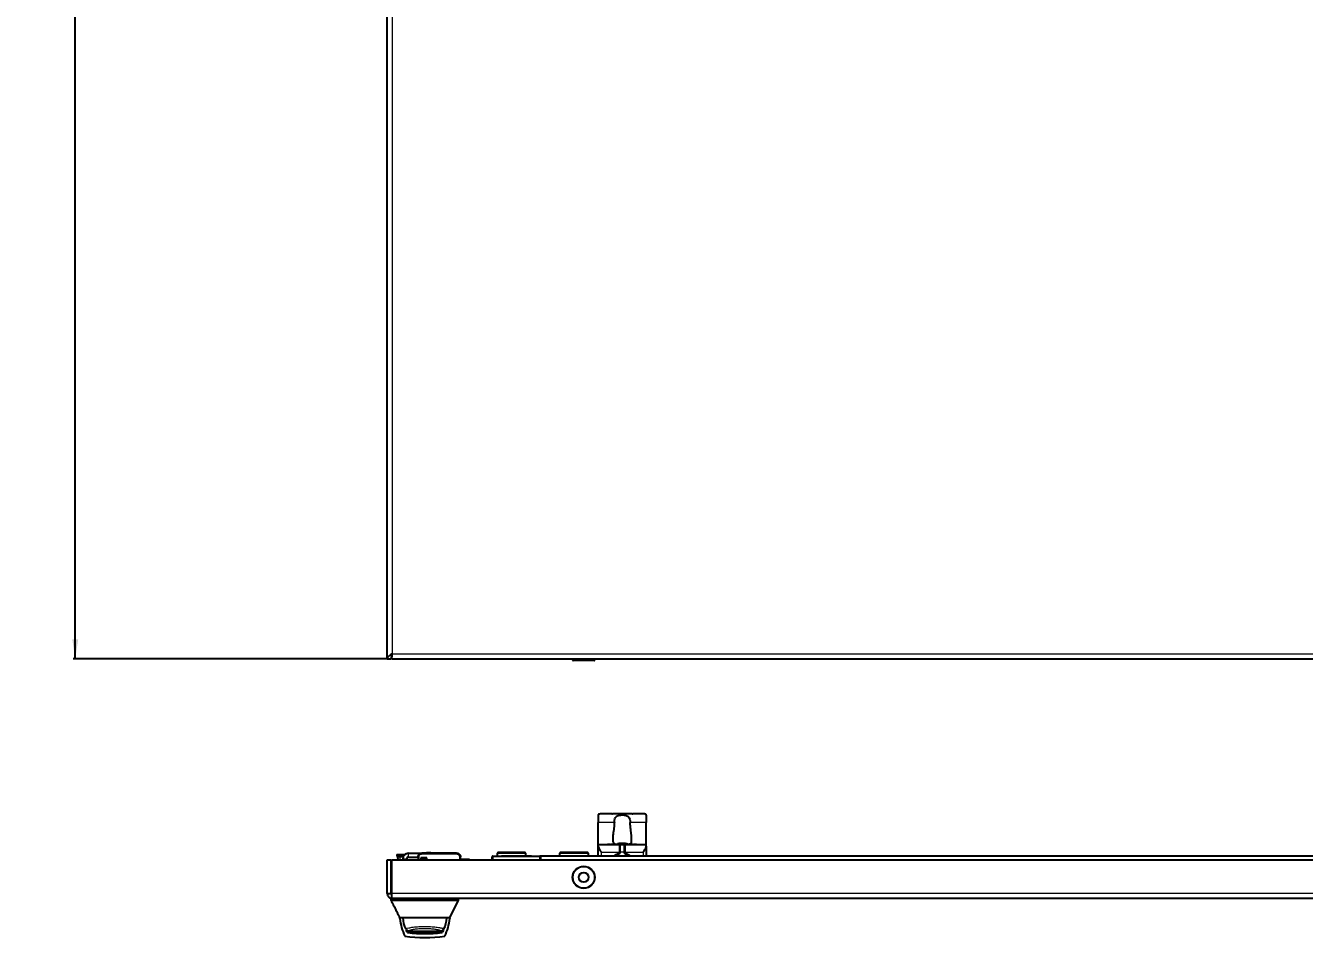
# Model space of a CAD drawing. Header units: millimetres. Extents: x -794 to 1944, y -422 to 1043.
# Drawn here: x -794 to -130, y -422 to 52 of the extents above; entities that cross this region are included whole.
import ezdxf

# ---------------------------------------------------------------- set-up
doc = ezdxf.new("R2010")
doc.units = ezdxf.units.MM
doc.layers.add('FORMAT', color=7, linetype='Continuous')
doc.styles.add('SLDTEXTSTYLE0', font='TXT', dxfattribs={"width": 0.75})
doc.dimstyles.new('SLDDIMSTYLE0', dxfattribs={"dimtxt": 20, "dimasz": 10, "dimexe": 0, "dimexo": 0.0625, "dimgap": 5, "dimtad": 2, "dimdec": 1, "dimrnd": 1e-09, "dimzin": 12, "dimdsep": 46, "dimtxsty": 'SLDTEXTSTYLE0', "dimsah": 1, "dimcen": 0.09, "dimadec": 0, "dimazin": 3, "dimtfac": 1, "dimtofl": 0, "dimtmove": 0, "dimatfit": 3, "dimfxl": 0, "dimfrac": 2, "dimtolj": 1, "dimtzin": 12, "dimarcsym": 0})

# ---------------------------------------------------------------- blocks, each defined once
blk = doc.blocks.new('_D_1')
at = {"layer": 'FORMAT'}
for p, q in [((-606.6, 878.03), (-769.6, 878.03)), ((-768.6, -276.97), (-768.6, 878.03)), ((-606.6, -276.97), (-769.6, -276.97))]:
    blk.add_line(p, q, dxfattribs=at)
for points in [[(-768.6, 878.03), (-770.13, 868.03), (-767.06, 868.03)], [(-768.6, -276.97), (-767.06, -266.97), (-770.13, -266.97)]]:
    blk.add_solid(points, dxfattribs=at)
at = {"layer": 'FORMAT', "insert": (-794.38, 270.97), "char_height": 20, "attachment_point": 1, "rotation": 90, "style": 'SLDTEXTSTYLE0'}
blk.add_mtext('1155', dxfattribs=at)

msp = doc.modelspace()

# ---------------------------------------------------------------- linework, layer by layer
at = {"color": 7, "linetype": 'Continuous', "lineweight": 25}
for p, q in [((-606.59, -276.97), (-606.59, 878.03)), ((-606.59, -276.97), (-604.59, -276.97)), ((-604.29, -276.97), (-604.29, -275.29)), ((-604.29, -276.97), (385.11, -276.97)), ((-510.34, -276.97), (-510.34, -277.72)), ((-501.58, -277.97), (-510.09, -277.97)), ((-499.09, -277.97), (-501.58, -277.97)), ((-498.84, -277.72), (-498.84, -276.97)), ((-497.09, -358.12), (-497.09, -361.96)), ((-490.07, -357.56), (-495.59, -357.56)), ((-489.18, -357.51), (-489.71, -357.52)), ((-479.99, -357.46), (-489.18, -357.46)), ((-479.48, -357.52), (-479.99, -357.51)), ((-473.59, -357.56), (-479.11, -357.56)), ((-472.09, -358.12), (-472.09, -361.96)), ((-497.09, -373.46), (-497.09, -361.96)), ((-472.09, -373.46), (-472.09, -361.96)), ((-489.44, -369.24), (-489.44, -371.83)), ((-479.74, -371.83), (-479.74, -369.24)), ((-595.59, -377.96), (-589.09, -377.96)), ((-570.59, -377.86), (-588.59, -377.86)), ((-549.09, -377.46), (-549.59, -377.96)), ((-549.59, -377.96), (-549.59, -379.46)), ((-534.59, -377.96), (-549.59, -377.96)), ((-549.09, -377.46), (-535.09, -377.46)), ((-534.59, -377.96), (-535.09, -377.46)), ((-534.59, -379.26), (-534.59, -377.96)), ((-516.59, -377.46), (-517.09, -377.96)), ((-517.09, -377.96), (-517.09, -379.46)), ((-502.09, -377.96), (-517.09, -377.96)), ((-516.59, -377.46), (-502.59, -377.46)), ((-502.09, -377.96), (-502.59, -377.46)), ((-502.09, -379.46), (-502.09, -377.96)), ((-497.09, -374.34), (-497.09, -373.46)), ((-497.09, -373.46), (-483.59, -373.46)), ((-497.09, -379.46), (-497.09, -374.34)), ((-492.21, -373.36), (-492.21, -373.46)), ((-492.07, -373.36), (-492.07, -373.46)), ((-491.95, -373.36), (-491.95, -373.46)), ((-491.14, -373.36), (-491.95, -373.36)), ((-491.14, -373.36), (-491.14, -373.46)), ((-490.99, -373.36), (-490.99, -373.46)), ((-490.87, -373.36), (-490.87, -373.46)), ((-490.54, -373.36), (-490.54, -373.46)), ((-490.35, -373.36), (-490.35, -373.46)), ((-489.82, -373.36), (-489.82, -373.46)), ((-489.34, -373.36), (-489.34, -373.46)), ((-489.17, -373.36), (-489.17, -373.46)), ((-488.71, -373.36), (-488.71, -373.46)), ((-488.57, -373.36), (-488.57, -373.46)), ((-488.45, -373.36), (-488.45, -373.46)), ((-488.14, -373.36), (-488.14, -373.46)), ((-486.86, -373.36), (-487.98, -373.36)), ((-486.86, -373.36), (-486.86, -373.46)), ((-486.72, -373.36), (-486.72, -373.46)), ((-486.53, -373.36), (-486.53, -373.46)), ((-486.52, -373.36), (-486.52, -373.46)), ((-485.93, -373.36), (-486.52, -373.36)), ((-485.93, -373.36), (-485.93, -373.46)), ((-485.66, -373.14), (-485.69, -372.9)), ((-485.62, -373.14), (-485.65, -372.83)), ((-485.63, -372.99), (-485.63, -372.9)), ((-485.03, -373.36), (-485.61, -373.36)), ((-485.59, -377.46), (-485.59, -373.46)), ((-485.59, -373.46), (-483.59, -373.46)), ((-485.59, -377.46), (-485.59, -377.49)), ((-485.03, -373.36), (-485.03, -373.46)), ((-485.02, -373.36), (-485.02, -373.46)), ((-485.02, -373.36), (-484.84, -373.36)), ((-484.84, -373.36), (-484.84, -373.46)), ((-484.84, -373.36), (-484.84, -373.36)), ((-484.82, -373.36), (-484.82, -373.46)), ((-484.81, -372.87), (-484.81, -372.83)), ((-484.67, -373.36), (-484.67, -373.46)), ((-483.87, -373.36), (-484.67, -373.36)), ((-483.87, -373.36), (-483.87, -373.46)), ((-483.73, -373.36), (-483.73, -373.46)), ((-483.61, -373.36), (-483.61, -373.46)), ((-483.59, -373.46), (-483.59, -377.46)), ((-483.59, -377.49), (-483.59, -377.46)), ((-483.54, -372.91), (-483.53, -372.83)), ((-483.51, -373.39), (-483.21, -373.38)), ((-483.18, -373.02), (-483.17, -372.9)), ((-483.18, -373.36), (-483.18, -373.46)), ((-483.09, -373.46), (-472.09, -373.46)), ((-483.06, -373.36), (-483.06, -373.46)), ((-482.69, -373.36), (-482.69, -373.46)), ((-482.43, -373.36), (-482.43, -373.46)), ((-482.31, -373.36), (-482.31, -373.46)), ((-482.17, -373.36), (-482.17, -373.46)), ((-482.05, -373.36), (-482.05, -373.46)), ((-481.62, -373.36), (-481.62, -373.46)), ((-481.59, -373.36), (-481.62, -373.36)), ((-481.58, -373.36), (-481.58, -373.46)), ((-481.55, -373.36), (-481.55, -373.46)), ((-481.39, -373.36), (-481.39, -373.46)), ((-481.04, -373.36), (-481.04, -373.46)), ((-480.55, -373.36), (-480.55, -373.46)), ((-480.35, -373.36), (-480.35, -373.46)), ((-480.01, -373.36), (-480.01, -373.46)), ((-479.85, -373.36), (-479.85, -373.46)), ((-478.79, -373.36), (-479.85, -373.36)), ((-478.79, -373.36), (-478.79, -373.46)), ((-478.48, -373.36), (-478.48, -373.46)), ((-478.31, -373.36), (-478.31, -373.46)), ((-477.94, -373.36), (-477.94, -373.46)), ((-477.18, -373.36), (-477.94, -373.36)), ((-477.18, -373.36), (-477.18, -373.46)), ((-472.09, -374.34), (-472.09, -373.46)), ((-472.09, -374.34), (-472.09, -379.46)), ((-606.59, -381.46), (-604.59, -381.46)), ((-606.59, -398.86), (-606.59, -381.46)), ((-604.59, -398.86), (-604.59, -381.46)), ((-604.29, -398.86), (-604.29, -381.46)), ((-604.29, -381.46), (385.11, -381.46)), ((-601.59, -378.56), (-599.59, -378.56)), ((-601.59, -378.56), (-601.59, -379.46)), ((-599.59, -379.86), (-601.19, -379.86)), ((-601, -381.46), (-601.09, -379.86)), ((-599.59, -378.56), (-597.39, -378.56)), ((-598.38, -379.86), (-599.59, -379.86)), ((-598.59, -381.46), (-598.59, -380.96)), ((-596.59, -381.46), (-596.59, -380.96)), ((-595.59, -379.96), (-590.59, -379.96)), ((-590.59, -379.86), (-590.59, -381.46)), ((-589.19, -380.41), (-589.19, -381.46)), ((-585.99, -380.41), (-589.19, -380.41)), ((-589.19, -381.16), (-585.99, -381.16)), ((-585.99, -381.46), (-585.99, -380.41)), ((-568.59, -381.46), (-568.59, -379.86)), ((-564.19, -381.26), (-568.59, -381.26)), ((-552.09, -381.46), (-552.09, -379.76)), ((-551.79, -379.46), (-527.39, -379.46)), ((-547.23, -379.26), (-547.23, -379.46)), ((-543.42, -379.26), (-543.42, -379.46)), ((-543.42, -379.26), (-542.63, -379.26)), ((-542.63, -379.26), (-542.63, -379.46)), ((-542.63, -379.26), (-540.75, -379.26)), ((-541.29, -379.26), (-541.29, -379.23)), ((-540.75, -379.26), (-540.75, -379.46)), ((-540.75, -379.26), (-539.7, -379.26)), ((-539.7, -379.26), (-539.7, -379.46)), ((-539.7, -379.26), (-538.3, -379.26)), ((-538.13, -379.23), (-538.13, -379.46)), ((-538.04, -379.26), (-538.04, -379.46)), ((-538.04, -379.26), (-536.69, -379.26)), ((-536.69, -379.26), (-536.69, -379.46)), ((-536.69, -379.26), (-534.7, -379.26)), ((-534.7, -379.26), (-534.7, -379.46)), ((-534.7, -379.26), (-531.74, -379.26)), ((-531.74, -379.26), (-531.74, -379.46)), ((307.91, -379.46), (-527.09, -379.46)), ((-527.09, -379.46), (-527.09, -379.76)), ((-527.09, -379.76), (-527.09, -380.41)), ((-527.09, -380.41), (-527.09, -381.46)), ((-606.59, -398.86), (-604.59, -398.86)), ((-604.59, -402.46), (-604.59, -401.46)), ((-603.99, -401.46), (-604.59, -401.46)), ((384.81, -401.46), (-603.99, -401.46)), ((-575.09, -402.46), (-599.09, -402.46)), ((-574.09, -411.46), (-569.56, -402.4)), ((-569.59, -402.46), (-569.59, -401.46)), ((-597.69, -411.46), (-600.09, -411.46)), ((-600.05, -411.46), (-600.05, -411.67)), ((-576.49, -411.46), (-597.69, -411.46)), ((-574.09, -411.46), (-576.49, -411.46)), ((-574.13, -411.67), (-574.13, -411.46)), ((-592.92, -418.44), (-581.33, -418.44)), ((-592.92, -418.44), (-592.77, -418.44))]:
    msp.add_line(p, q, dxfattribs=at)
at = {"color": 8, "linetype": 'Continuous', "lineweight": 18}
for p, q in [((-603.99, 223.04), (-603.99, -274.37)), ((-603.99, -274.37), (384.81, -274.37)), ((-510.34, -277.72), (-501.45, -277.72)), ((-501.45, -277.72), (-498.84, -277.72)), ((-488.68, -361.96), (-497.09, -361.96)), ((-472.09, -361.96), (-480.5, -361.96)), ((-595.59, -379.96), (-595.59, -377.96)), ((-588.59, -378.36), (-570.59, -378.36)), ((-495.59, -377.46), (-486.09, -377.46)), ((-495.59, -377.46), (-495.59, -379.46)), ((-487.98, -373.36), (-487.98, -373.46)), ((-486.45, -377.97), (-486.32, -378.45)), ((-486.09, -377.46), (-486.09, -373.46)), ((-486.09, -377.49), (-486.09, -377.46)), ((-486.09, -377.46), (-485.59, -377.46)), ((-486.09, -377.49), (-485.59, -377.49)), ((-483.59, -377.46), (-485.59, -377.46)), ((-483.59, -377.46), (-483.09, -377.46)), ((-483.59, -377.49), (-483.09, -377.49)), ((-483.09, -373.46), (-483.09, -377.46)), ((-483.09, -377.46), (-483.09, -377.49)), ((-483.09, -377.46), (-473.59, -377.46)), ((-482.87, -378.45), (-482.73, -377.97)), ((-473.59, -379.46), (-473.59, -377.46)), ((-601.59, -379.46), (-599.59, -379.46)), ((-600.09, -379.86), (-600, -381.46)), ((-599.59, -378.56), (-599.59, -379.46)), ((-599.59, -379.86), (-599.59, -379.46)), ((-599.59, -379.46), (-598.19, -379.46)), ((-596.59, -380.96), (-598.59, -380.96)), ((-590.09, -381.46), (-590.09, -379.86)), ((-585.99, -380.61), (-589.19, -380.61)), ((-569.09, -379.86), (-569.09, -381.46)), ((-564.19, -381.46), (-564.19, -381.26)), ((-551.79, -379.76), (-552.09, -379.76)), ((-551.79, -379.46), (-551.79, -379.76)), ((-551.79, -379.76), (-551.79, -381.46)), ((-527.39, -379.76), (-551.79, -379.76)), ((-546, -379.26), (-546, -379.46)), ((-527.39, -379.46), (-527.39, -379.76)), ((-527.39, -381.46), (-527.39, -379.76)), ((-527.09, -379.76), (-527.39, -379.76)), ((385.11, -398.86), (-604.29, -398.86)), ((-599.09, -402.46), (-599.09, -401.46)), ((-575.09, -402.46), (-575.09, -401.46))]:
    msp.add_line(p, q, dxfattribs=at)
at = {"color": 7, "linetype": 'Continuous', "lineweight": 25, "flags": 128}
for points in [[(-596.21, -418.89), (-596.57, -418), (-596.67, -417.72)], [(-577.4, -417.4), (-577.62, -418), (-577.97, -418.89)]]:
    msp.add_lwpolyline(points, dxfattribs=at)
at = {"color": 7, "linetype": 'Continuous', "lineweight": 25}
for radius in [5.75, 2.5]:
    msp.add_circle((-504.59, -390.46), radius, dxfattribs=at)
at = {"color": 8, "linetype": 'Continuous', "lineweight": 18}
msp.add_circle((-504.59, -390.46), 5.5, dxfattribs=at)
at = {"color": 7, "linetype": 'Continuous', "lineweight": 25}
for centre, radius, start, end in [((-510.09, -277.72), 0.25, 180, 270), ((-499.09, -277.72), 0.25, 270, 0), ((-595.59, -380.96), 3, 90, 180), ((-484.59, -384.46), 6.25, 106.01339, 126.8699), ((-484.59, -380.76), 8, 98.41771, 108.44436), ((-484.56, -377.1), 4.34, 104.99458, 114.66368), ((-485.91, -378.67), 5.54, 85.14071, 94.85929), ((-486.59, -377.49), 1, 286.01339, 0), ((-485.56, -372.93), 0.133, 135.20997, 169.83797), ((-484.53, -380.86), 8.03, 91.99978, 97.83609), ((-484.18, -374.51), 1.85, 119.67191, 132.73716), ((-484.11, -379.33), 6.5, 92.24647, 98.7173), ((-485.07, -379.28), 6.45, 85.77538, 87.76397), ((-484.65, -380.86), 8.03, 82.16391, 88.00022), ((-482.59, -377.49), 1, 180, 253.98661), ((-484.74, -377.17), 4.43, 65.15746, 74.45727), ((-483.66, -374.46), 1.64, 72.5824, 85.536), ((-484.59, -380.76), 8, 70.1778, 81.58229), ((-484.58, -379.79), 7.03, 70.80686, 78.43412), ((-482.57, -375.49), 2.36, 82.549, 97.451), ((-484.59, -384.46), 6.25, 53.1301, 73.98661), ((-601.19, -379.46), 0.4, 180, 270), ((-595.59, -380.96), 1, 90, 180), ((-564.19, -381.86), 0.6, 41.81031, 90), ((-551.79, -379.76), 0.3, 90, 180), ((-527.39, -379.76), 0.3, 0, 90), ((-587.09, -411.46), 11.4, 180, 210.87421), ((-587.09, -411.46), 11.4, 329.05608, 0), ((-608.03, -411.67), 7.98, 358.26695, 359.99994), ((-573.2, -409.1), 27, 185.96099, 206.16954), ((-600.98, -409.1), 27, 333.83046, 354.03918), ((-566.15, -411.67), 7.98, 180, 181.7325), ((-587.09, -339.67), 82, 262.75342, 277.24658), ((-595.75, -418.69), 0.5, 203.04365, 263.74905), ((-587.09, -339.67), 80, 263.74905, 276.25095), ((-578.44, -418.69), 0.5, 276.25095, 336.95635)]:
    msp.add_arc(centre, radius, start, end, dxfattribs=at)
at = {"color": 8, "linetype": 'Continuous', "lineweight": 18}
for centre, radius, start, end in [((-484.59, -384.46), 6.75, 106.01339, 132.20545), ((-486.59, -377.49), 0.5, 286.01339, 0), ((-482.59, -377.49), 0.5, 180, 253.98661), ((-484.59, -384.46), 6.75, 47.79455, 73.98661)]:
    msp.add_arc(centre, radius, start, end, dxfattribs=at)
at = {"color": 7, "linetype": 'Continuous', "lineweight": 25}
for points, knots in [([(-603.99, -274.37), (-604.33, -274.59), (-604.67, -274.81), (-605.3, -275.24), (-605.59, -275.46), (-606.07, -275.89), (-606.26, -276.11), (-606.52, -276.54), (-606.59, -276.76), (-606.59, -276.97)], [0, 0, 0, 0, 0.25, 0.25, 0.5, 0.5, 0.75, 0.75, 1, 1, 1, 1]), ([(-603.99, -274.37), (-604.15, -274.81), (-604.3, -275.24), (-604.53, -276.11), (-604.59, -276.54), (-604.59, -276.97)], [0, 0, 0, 0, 0.5, 0.5, 1, 1, 1, 1]), ([(-604.29, -276.97), (-604.27, -276.97), (-604.24, -276.91), (-604.19, -276.65), (-604.17, -276.45), (-604.12, -275.97), (-604.09, -275.68), (-604.04, -275.05), (-604.02, -274.71), (-603.99, -274.37)], [0, 0, 0, 0, 0.25, 0.25, 0.5, 0.5, 0.75, 0.75, 1, 1, 1, 1]), ([(-604.29, -274.97), (-604.24, -274.97), (-604.19, -274.91), (-604.09, -274.69), (-604.04, -274.53), (-603.99, -274.37)], [0, 0, 0, 0, 0.5, 0.5, 1, 1, 1, 1]), ([(-495.59, -357.56), (-495.76, -357.57), (-496.09, -357.57), (-496.54, -357.64), (-496.88, -357.75), (-497.06, -357.92), (-497.08, -358.07), (-497.09, -358.12)], [0, 0, 0, 0, 0.2129, 0.425707, 0.640613, 0.853382, 1, 1, 1, 1]), ([(-490.07, -357.56), (-489.97, -357.55), (-489.84, -357.54), (-489.73, -357.52), (-489.71, -357.52)], [0, 0, 0, 0, 0.789403, 1, 1, 1, 1]), ([(-488.68, -361.96), (-488.66, -361.55), (-488.62, -360.72), (-488.26, -359.62), (-487.61, -358.82), (-486.68, -358.33), (-485.53, -358.08), (-484.21, -358.04), (-482.86, -358.2), (-481.73, -358.68), (-481, -359.48), (-480.62, -360.51), (-480.51, -361.37), (-480.5, -361.86), (-480.5, -361.96)], [0, 0, 0, 0, 0.0885051, 0.1771377, 0.2628581, 0.3446937, 0.4304853, 0.5251934, 0.6256454, 0.7239113, 0.8124944, 0.894483, 0.9789968, 1, 1, 1, 1]), ([(-479.48, -357.52), (-479.46, -357.52), (-479.35, -357.54), (-479.22, -357.55), (-479.11, -357.56)], [0, 0, 0, 0, 0.161974, 1, 1, 1, 1]), ([(-472.09, -358.12), (-472.11, -358.04), (-472.14, -357.88), (-472.37, -357.72), (-472.73, -357.62), (-473.16, -357.57), (-473.46, -357.57), (-473.59, -357.56)], [0, 0, 0, 0, 0.2056827, 0.4113459, 0.6186494, 0.8323389, 1, 1, 1, 1]), ([(-488.68, -361.96), (-488.74, -362.96), (-488.85, -365.1), (-489.36, -367.54), (-489.42, -368.85), (-489.44, -369.24)], [0, 0, 0, 0, 0.378823, 0.812228, 1, 1, 1, 1]), ([(-479.74, -369.24), (-479.83, -368.33), (-480, -366.48), (-480.46, -363.88), (-480.49, -362.35), (-480.5, -361.96)], [0, 0, 0, 0, 0.417668, 0.852903, 1, 1, 1, 1]), ([(-586.21, -377.56), (-586.21, -377.56), (-586.21, -377.56), (-586.14, -377.56), (-586.01, -377.56), (-585.68, -377.56), (-585.36, -377.56), (-585.14, -377.56)], [0, 0, 0, 0, 0.124693, 0.187182, 0.249773, 0.500039, 1, 1, 1, 1]), ([(-585.14, -377.56), (-585, -377.56), (-584.77, -377.56), (-584.49, -377.56), (-584.31, -377.56), (-584.17, -377.56), (-584.05, -377.56), (-584.04, -377.56), (-584.03, -377.56)], [0, 0, 0, 0, 0.250089, 0.382495, 0.500259, 0.622163, 0.750133, 1, 1, 1, 1]), ([(-497.09, -374.34), (-497.07, -374.51), (-497.01, -374.93), (-496.54, -375.88), (-496.01, -376.77), (-495.66, -377.34), (-495.59, -377.46), (-495.59, -377.46)], [0, 0, 0, 0, 0.19414, 0.485275, 0.898779, 0.996769, 1, 1, 1, 1]), ([(-492.07, -373.36), (-492.09, -373.36), (-492.13, -373.36), (-492.19, -373.36), (-492.21, -373.36), (-492.21, -373.36), (-492.21, -373.36)], [0, 0, 0, 0, 0.280836, 0.55925, 0.779182, 1, 1, 1, 1]), ([(-491.95, -373.36), (-491.95, -373.36), (-491.95, -373.36), (-491.98, -373.36), (-492.02, -373.36), (-492.05, -373.36), (-492.07, -373.36)], [0, 0, 0, 0, 0.2808879, 0.5594825, 0.7792702, 1, 1, 1, 1]), ([(-490.99, -373.36), (-491.01, -373.36), (-491.04, -373.36), (-491.1, -373.36), (-491.13, -373.36), (-491.14, -373.36)], [0, 0, 0, 0, 0.280638, 0.560877, 1, 1, 1, 1]), ([(-490.87, -373.36), (-490.87, -373.36), (-490.87, -373.36), (-490.9, -373.36), (-490.95, -373.36), (-490.98, -373.36), (-490.99, -373.36)], [0, 0, 0, 0, 0.280941, 0.559114, 0.779089, 1, 1, 1, 1]), ([(-490.35, -373.36), (-490.41, -373.36), (-490.52, -373.36), (-490.53, -373.36), (-490.54, -373.36)], [0, 0, 0, 0, 0.559312, 1, 1, 1, 1]), ([(-489.82, -373.36), (-489.88, -373.36), (-490, -373.36), (-490.19, -373.36), (-490.29, -373.36), (-490.35, -373.36)], [0, 0, 0, 0, 0.280496, 0.560765, 1, 1, 1, 1]), ([(-489.34, -373.36), (-489.41, -373.36), (-489.53, -373.36), (-489.73, -373.36), (-489.82, -373.36)], [0, 0, 0, 0, 0.560137, 1, 1, 1, 1]), ([(-489.44, -371.83), (-489.4, -372.1), (-489.31, -372.65), (-488.53, -373.1), (-487.53, -373.31), (-486.76, -373.34), (-486.48, -373.36)], [0, 0, 0, 0, 0.289157, 0.579411, 0.847533, 1, 1, 1, 1]), ([(-489.17, -373.36), (-489.18, -373.36), (-489.19, -373.36), (-489.29, -373.36), (-489.34, -373.36)], [0, 0, 0, 0, 0.559914, 1, 1, 1, 1]), ([(-488.57, -373.36), (-488.59, -373.36), (-488.63, -373.36), (-488.69, -373.36), (-488.71, -373.36), (-488.71, -373.36), (-488.71, -373.36)], [0, 0, 0, 0, 0.2807653, 0.5591779, 0.7791749, 1, 1, 1, 1]), ([(-488.45, -373.36), (-488.45, -373.36), (-488.45, -373.36), (-488.48, -373.36), (-488.53, -373.36), (-488.56, -373.36), (-488.57, -373.36)], [0, 0, 0, 0, 0.280828, 0.559417, 0.779393, 1, 1, 1, 1]), ([(-487.98, -373.36), (-488, -373.36), (-488.04, -373.36), (-488.1, -373.36), (-488.13, -373.36), (-488.14, -373.36), (-488.14, -373.36)], [0, 0, 0, 0, 0.280951, 0.559967, 0.779431, 1, 1, 1, 1]), ([(-486.72, -373.36), (-486.73, -373.36), (-486.73, -373.36), (-486.76, -373.36), (-486.81, -373.36), (-486.84, -373.36), (-486.86, -373.36)], [0, 0, 0, 0, 0.280713, 0.558701, 0.779045, 1, 1, 1, 1]), ([(-486.52, -373.36), (-486.52, -373.36), (-486.53, -373.36), (-486.53, -373.36), (-486.53, -373.36)], [0, 0, 0, 0, 0.560081, 1, 1, 1, 1]), ([(-486.09, -373.46), (-486.09, -373.46), (-486.09, -373.46), (-486.08, -373.46), (-486.07, -373.46), (-486.03, -373.46), (-485.91, -373.46), (-485.69, -373.46), (-485.63, -373.46), (-485.59, -373.46)], [0, 0, 0, 0, 0.00167, 0.003889, 0.009531, 0.034361, 0.132751, 0.526214, 1, 1, 1, 1]), ([(-485.75, -373.36), (-485.78, -373.36), (-485.82, -373.36), (-485.89, -373.36), (-485.91, -373.36), (-485.93, -373.36)], [0, 0, 0, 0, 0.281226, 0.561522, 1, 1, 1, 1]), ([(-485.02, -373.36), (-485.02, -373.36), (-485.02, -373.36), (-485.03, -373.36), (-485.03, -373.36)], [0, 0, 0, 0, 0.559504, 1, 1, 1, 1]), ([(-484.67, -373.36), (-484.69, -373.36), (-484.73, -373.36), (-484.79, -373.36), (-484.82, -373.36), (-484.82, -373.36), (-484.82, -373.36)], [0, 0, 0, 0, 0.280855, 0.559718, 0.779518, 1, 1, 1, 1]), ([(-483.73, -373.36), (-483.75, -373.36), (-483.79, -373.36), (-483.85, -373.36), (-483.87, -373.36), (-483.87, -373.36), (-483.87, -373.36)], [0, 0, 0, 0, 0.280813, 0.559099, 0.77917, 1, 1, 1, 1]), ([(-483.61, -373.36), (-483.61, -373.36), (-483.61, -373.36), (-483.64, -373.36), (-483.68, -373.36), (-483.71, -373.36), (-483.73, -373.36)], [0, 0, 0, 0, 0.280912, 0.559405, 0.779108, 1, 1, 1, 1]), ([(-483.59, -373.46), (-483.55, -373.46), (-483.47, -373.46), (-483.22, -373.46), (-483.09, -373.46), (-483.09, -373.46)], [0, 0, 0, 0, 0.475461, 0.994056, 1, 1, 1, 1]), ([(-483.18, -373.36), (-483.2, -373.36), (-483.24, -373.36), (-483.29, -373.36), (-483.32, -373.36), (-483.32, -373.36), (-483.32, -373.36)], [0, 0, 0, 0, 0.280888, 0.559023, 0.779155, 1, 1, 1, 1]), ([(-483.06, -373.36), (-483.06, -373.36), (-483.06, -373.36), (-483.09, -373.36), (-483.13, -373.36), (-483.16, -373.36), (-483.18, -373.36)], [0, 0, 0, 0, 0.2809002, 0.5594983, 0.7791483, 1, 1, 1, 1]), ([(-482.69, -373.36), (-482.74, -373.36), (-482.85, -373.36), (-482.99, -373.36), (-483.05, -373.36), (-483.05, -373.36), (-483.06, -373.36)], [0, 0, 0, 0, 0.280935, 0.559487, 0.779245, 1, 1, 1, 1]), ([(-482.69, -373.37), (-482.21, -373.33), (-481.27, -373.26), (-480.3, -372.95), (-479.81, -372.46), (-479.76, -372.02), (-479.74, -371.83)], [0, 0, 0, 0, 0.271204, 0.540316, 0.804082, 1, 1, 1, 1]), ([(-482.43, -373.36), (-482.48, -373.36), (-482.56, -373.36), (-482.65, -373.36), (-482.69, -373.36)], [0, 0, 0, 0, 0.559441, 1, 1, 1, 1]), ([(-482.31, -373.36), (-482.32, -373.36), (-482.33, -373.36), (-482.4, -373.36), (-482.43, -373.36)], [0, 0, 0, 0, 0.560313, 1, 1, 1, 1]), ([(-482.17, -373.36), (-482.19, -373.36), (-482.23, -373.36), (-482.29, -373.36), (-482.31, -373.36), (-482.31, -373.36), (-482.31, -373.36)], [0, 0, 0, 0, 0.28091, 0.559174, 0.779166, 1, 1, 1, 1]), ([(-482.05, -373.36), (-482.05, -373.36), (-482.05, -373.36), (-482.08, -373.36), (-482.12, -373.36), (-482.16, -373.36), (-482.17, -373.36)], [0, 0, 0, 0, 0.280849, 0.55949, 0.779158, 1, 1, 1, 1]), ([(-481.55, -373.36), (-481.56, -373.36), (-481.58, -373.36), (-481.58, -373.36), (-481.58, -373.36)], [0, 0, 0, 0, 0.560691, 1, 1, 1, 1]), ([(-481.39, -373.36), (-481.42, -373.36), (-481.49, -373.36), (-481.53, -373.36), (-481.55, -373.36)], [0, 0, 0, 0, 0.559542, 1, 1, 1, 1]), ([(-481.04, -373.36), (-481.11, -373.36), (-481.23, -373.36), (-481.34, -373.36), (-481.39, -373.36)], [0, 0, 0, 0, 0.560514, 1, 1, 1, 1]), ([(-480.55, -373.36), (-480.62, -373.36), (-480.76, -373.36), (-480.95, -373.36), (-481.04, -373.36)], [0, 0, 0, 0, 0.559217, 1, 1, 1, 1]), ([(-480.35, -373.36), (-480.35, -373.36), (-480.37, -373.36), (-480.49, -373.36), (-480.55, -373.36)], [0, 0, 0, 0, 0.56034, 1, 1, 1, 1]), ([(-479.85, -373.36), (-479.88, -373.36), (-479.92, -373.36), (-479.97, -373.36), (-480, -373.36), (-480, -373.36), (-480.01, -373.36)], [0, 0, 0, 0, 0.280872, 0.559701, 0.779382, 1, 1, 1, 1]), ([(-478.31, -373.36), (-478.37, -373.36), (-478.46, -373.36), (-478.47, -373.36), (-478.48, -373.36)], [0, 0, 0, 0, 0.558947, 1, 1, 1, 1]), ([(-477.94, -373.36), (-478.02, -373.36), (-478.16, -373.36), (-478.27, -373.36), (-478.31, -373.36)], [0, 0, 0, 0, 0.559747, 1, 1, 1, 1]), ([(-473.59, -377.46), (-473.59, -377.46), (-473.52, -377.34), (-473.17, -376.77), (-472.64, -375.88), (-472.17, -374.93), (-472.11, -374.51), (-472.09, -374.34)], [0, 0, 0, 0, 0.003231, 0.101221, 0.514725, 0.80586, 1, 1, 1, 1]), ([(-547.23, -379.26), (-547.05, -379.26), (-546.71, -379.26), (-546.22, -379.26), (-546, -379.26)], [0, 0, 0, 0, 0.5368, 1, 1, 1, 1]), ([(-546, -379.26), (-545.62, -379.26), (-544.93, -379.26), (-544.07, -379.26), (-543.62, -379.26), (-543.6, -379.26)], [0, 0, 0, 0, 0.522437, 0.975649, 1, 1, 1, 1]), ([(-606.59, -398.86), (-606.59, -399.03), (-606.57, -399.2), (-606.51, -399.53), (-606.46, -399.7), (-606.33, -400.01), (-606.25, -400.16), (-606.06, -400.45), (-605.95, -400.58), (-605.71, -400.82), (-605.58, -400.93), (-605.29, -401.12), (-605.14, -401.2), (-604.67, -401.39), (-604.33, -401.46), (-603.99, -401.46)], [0, 0, 0, 0, 0.125, 0.125, 0.25, 0.25, 0.375, 0.375, 0.5, 0.5, 0.625, 0.625, 0.75, 0.75, 1, 1, 1, 1]), ([(-604.62, -402.4), (-604.23, -403.17), (-603.43, -404.79), (-602.3, -407.03), (-601.17, -409.3), (-600.46, -410.72), (-600.09, -411.46)], [0, 0, 0, 0, 0.216327, 0.453955, 0.714745, 1, 1, 1, 1]), ([(-604.59, -398.86), (-604.59, -399.02), (-604.53, -399.17), (-604.3, -399.39), (-604.15, -399.46), (-603.99, -399.46)], [0, 0, 0, 0, 0.5, 0.5, 1, 1, 1, 1]), ([(-599.09, -402.46), (-599.71, -402.46), (-600.95, -402.46), (-602.59, -402.46), (-603.84, -402.46), (-604.5, -402.46), (-604.56, -402.46), (-604.59, -402.46)], [0, 0, 0, 0, 0.214694, 0.429388, 0.644082, 0.858775, 1, 1, 1, 1]), ([(-603.99, -401.46), (-604.02, -401.46), (-604.04, -401.39), (-604.09, -401.13), (-604.12, -400.94), (-604.17, -400.46), (-604.19, -400.17), (-604.24, -399.54), (-604.27, -399.2), (-604.29, -398.86)], [0, 0, 0, 0, 0.25, 0.25, 0.5, 0.5, 0.75, 0.75, 1, 1, 1, 1]), ([(-569.59, -402.46), (-569.65, -402.46), (-569.77, -402.46), (-570.72, -402.46), (-572.12, -402.46), (-573.66, -402.46), (-574.69, -402.46), (-575.09, -402.46)], [0, 0, 0, 0, 0.21469, 0.42938, 0.644073, 0.858767, 1, 1, 1, 1]), ([(-596.85, -417.34), (-596.74, -417.49), (-596.5, -417.8), (-596.06, -418.08), (-595.65, -418.25), (-595.26, -418.34), (-594.75, -418.41), (-594, -418.44), (-593.28, -418.45), (-592.82, -418.44), (-592.77, -418.44)], [0, 0, 0, 0, 0.086907, 0.170444, 0.253995, 0.352832, 0.493755, 0.750586, 0.975401, 1, 1, 1, 1]), ([(-582.49, -418.44), (-582.29, -418.44), (-581.64, -418.45), (-580.72, -418.45), (-579.73, -418.42), (-579.1, -418.37), (-578.56, -418.26), (-578.08, -418.07), (-577.62, -417.76), (-577.42, -417.44), (-577.33, -417.3)], [0, 0, 0, 0, 0.083733, 0.271555, 0.468927, 0.681743, 0.781788, 0.862953, 0.941144, 1, 1, 1, 1]), ([(-594.84, -418.68), (-594.76, -418.65), (-594.59, -418.59), (-593.26, -418.61), (-591.3, -418.66), (-588.85, -418.71), (-586.21, -418.72), (-583.66, -418.68), (-581.5, -418.62), (-579.97, -418.59), (-579.24, -418.63), (-579.39, -418.76), (-580.41, -418.96), (-582.18, -419.18), (-584.5, -419.35), (-587.12, -419.41), (-589.72, -419.35), (-592.02, -419.18), (-593.77, -418.96), (-594.71, -418.78), (-594.8, -418.71), (-594.84, -418.68)], [0, 0, 0, 0, 0.053435, 0.106868, 0.160358, 0.213991, 0.267619, 0.321181, 0.374779, 0.42843, 0.481983, 0.5354, 0.588925, 0.642773, 0.696736, 0.750367, 0.803567, 0.856759, 0.910369, 0.964326, 1, 1, 1, 1])]:
    msp.add_open_spline(points, degree=3, knots=knots, dxfattribs=at)
for points in [[(-590.59, -379.86), (-590.56, -379.6), (-590.5, -379.07), (-590.04, -378.41), (-589.38, -377.95), (-588.85, -377.89), (-588.59, -377.86)], [(-570.59, -377.86), (-570.33, -377.89), (-569.81, -377.95), (-569.14, -378.41), (-568.68, -379.07), (-568.62, -379.6), (-568.59, -379.86)]]:
    msp.add_open_spline(points, degree=3, dxfattribs=at)
at = {"color": 8, "linetype": 'Continuous', "lineweight": 18}
for points in [[(-590.09, -379.86), (-590.07, -379.66), (-590.02, -379.27), (-589.68, -378.77), (-589.18, -378.43), (-588.79, -378.38), (-588.59, -378.36)], [(-588.59, -377.86), (-588.59, -377.87), (-588.59, -377.88), (-588.59, -378), (-588.59, -378.16), (-588.59, -378.29), (-588.59, -378.36)], [(-570.59, -378.36), (-570.59, -378.29), (-570.59, -378.16), (-570.59, -378), (-570.59, -377.88), (-570.59, -377.87), (-570.59, -377.86)], [(-570.59, -378.36), (-570.39, -378.38), (-570, -378.43), (-569.51, -378.77), (-569.16, -379.27), (-569.11, -379.66), (-569.09, -379.86)], [(-590.09, -379.86), (-590.16, -379.86), (-590.29, -379.86), (-590.45, -379.86), (-590.57, -379.86), (-590.58, -379.86), (-590.59, -379.86)], [(-569.09, -379.86), (-569.03, -379.86), (-568.89, -379.86), (-568.73, -379.86), (-568.61, -379.86), (-568.6, -379.86), (-568.59, -379.86)]]:
    msp.add_open_spline(points, degree=3, dxfattribs=at)
for points, knots in [([(-596.78, -417.27), (-596.8, -417.21), (-596.84, -417.06), (-595.55, -416.71), (-593.28, -416.32), (-590.6, -416.06), (-587.74, -415.95), (-584.83, -415.99), (-581.82, -416.21), (-579.35, -416.56), (-577.78, -416.93), (-577.11, -417.19), (-577.34, -417.26), (-577.37, -417.27)], [0, 0, 0, 0, 0.080358, 0.189165, 0.296875, 0.401927, 0.469214, 0.569403, 0.669558, 0.770526, 0.874295, 0.980961, 1, 1, 1, 1]), ([(-581.33, -418.44), (-581.14, -418.44), (-580.21, -418.45), (-579.31, -418.4), (-578.84, -418.24), (-579.36, -417.97), (-580.71, -417.65), (-582.74, -417.35), (-585.22, -417.16), (-587.63, -417.13), (-589.99, -417.23), (-592.2, -417.44), (-594.09, -417.77), (-595.16, -418.09), (-595.26, -418.32), (-594.53, -418.43), (-593.43, -418.44), (-592.92, -418.44)], [0, 0, 0, 0, 0.019237, 0.094456, 0.169947, 0.244138, 0.315947, 0.385269, 0.453516, 0.521522, 0.567246, 0.638978, 0.71315, 0.788639, 0.863863, 0.937348, 1, 1, 1, 1])]:
    msp.add_open_spline(points, degree=3, knots=knots, dxfattribs=at)

# ---------------------------------------------------------------- dimensions: what is measured, and where the dimension line sits
at = {"layer": 'FORMAT'}
dim = msp.add_linear_dim(base=(-768.6, 878.03), p1=(-606.59, -276.97), p2=(-606.59, 878.03), angle=90, dimstyle='SLDDIMSTYLE0', dxfattribs=at)
dim.commit()
dim.dimension.update_dxf_attribs({"geometry": '_D_1', "text_midpoint": (-768.6, 300.53), "dimtype": 160})

doc.saveas('drawing.dxf')
